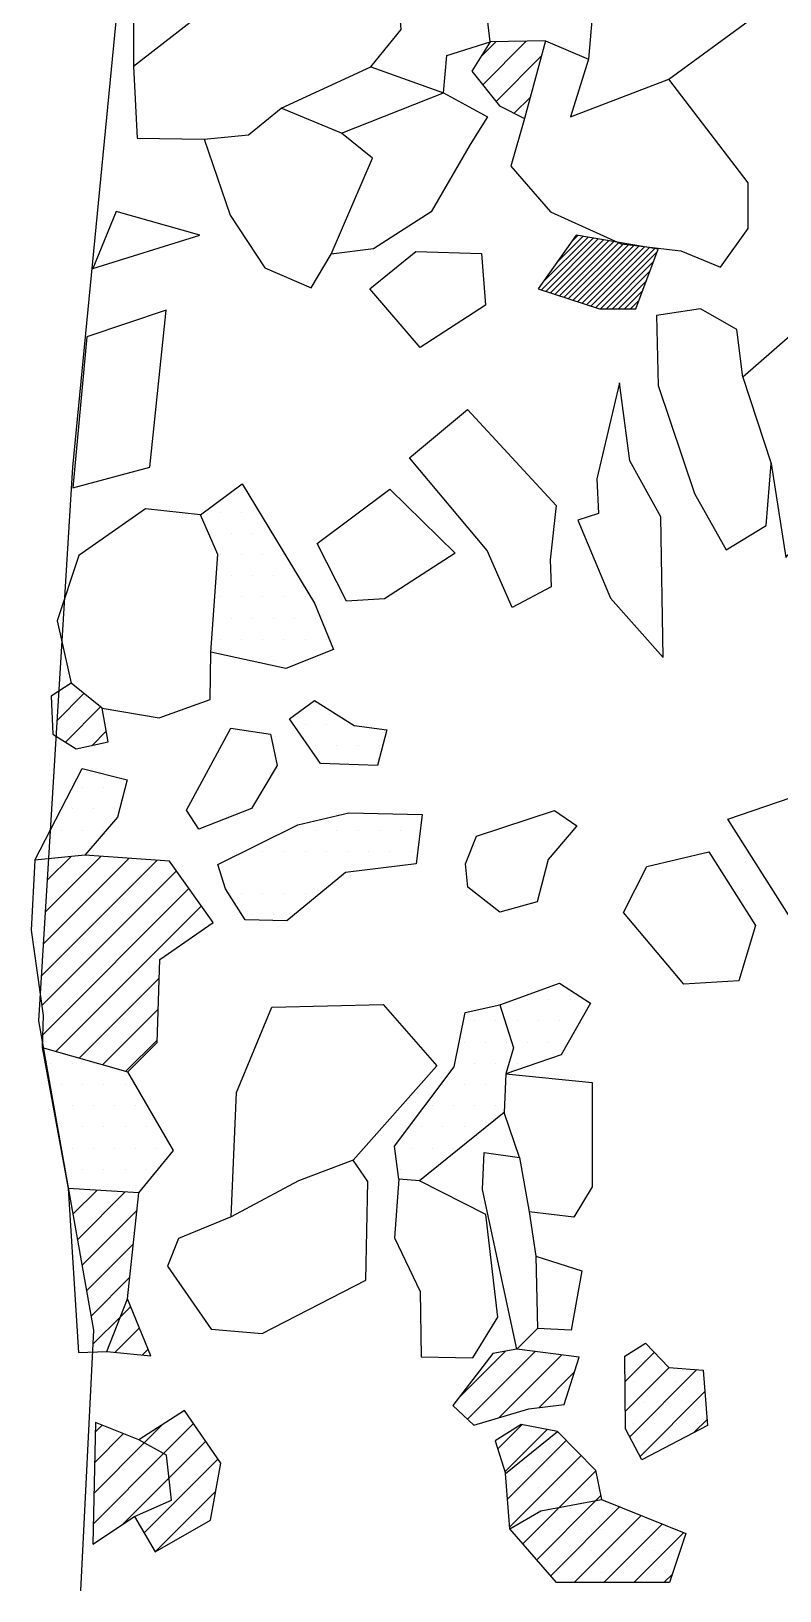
# Model space of a CAD drawing. Header units: metres. Extents: x 3.83 to 5.38, y -19.22 to -15.1.
# Drawn here: x 3.826 to 4.267, y -19.211 to -18.291 of the extents above; entities that cross this region are included whole.
import ezdxf

# ---------------------------------------------------------------- set-up
doc = ezdxf.new("R2010")
doc.units = ezdxf.units.M
doc.header["$LTSCALE"] = 25
doc.header["$MEASUREMENT"] = 0
doc.linetypes.add('STRICHPUNKTX2', pattern=[2, 1, -0.5, 0, -0.5])
doc.layers.get('0').update_dxf_attribs({"linetype": 'CONTINUOUS'})
for name, color, linetype in [('FEUER', 1, 'CONTINUOUS'), ('GRABUNGSGRENZE', 3, 'STRICHPUNKTX2'), ('KNOCHEN', 2, 'CONTINUOUS'), ('KNOCHENSCHRAFF', 2, 'CONTINUOUS'), ('STEINE', 4, 'CONTINUOUS'), ('STEINESCHRAFF', 4, 'CONTINUOUS')]:
    doc.layers.add(name, color=color, linetype=linetype)

# ---------------------------------------------------------------- blocks, each defined once
blk = doc.blocks.new('*X1')
at = {"color": 0}
for p, q in [((448.822, -1818.87), (448.84, -1818.851)), ((449.072, -1818.973), (449.182, -1818.863)), ((449.323, -1819.075), (449.524, -1818.874)), ((449.574, -1819.178), (449.866, -1818.886)), ((449.825, -1819.281), (450.208, -1818.897)), ((450.076, -1819.383), (450.551, -1818.909)), ((450.327, -1819.486), (450.893, -1818.92)), ((450.578, -1819.589), (451.235, -1818.931)), ((450.829, -1819.691), (451.577, -1818.943)), ((451.08, -1819.794), (451.888, -1818.985)), ((451.33, -1819.897), (451.984, -1819.243)), ((451.581, -1819.999), (452.079, -1819.501)), ((451.832, -1820.102), (452.175, -1819.759)), ((446.091, -1820.539), (446.191, -1820.44)), ((446.28, -1820.705), (446.642, -1820.343)), ((446.468, -1820.87), (447.092, -1820.246)), ((446.656, -1821.035), (447.543, -1820.148)), ((446.844, -1821.201), (447.949, -1820.096)), ((447.033, -1821.366), (448.173, -1820.225)), ((447.221, -1821.531), (448.398, -1820.354)), ((447.409, -1821.696), (448.622, -1820.483)), ((447.597, -1821.862), (448.847, -1820.612)), ((452.083, -1820.205), (452.27, -1820.017)), ((452.334, -1820.307), (452.366, -1820.276)), ((447.786, -1822.027), (449.071, -1820.741)), ((447.974, -1822.192), (449.296, -1820.871)), ((448.162, -1822.358), (449.52, -1821)), ((448.351, -1822.523), (449.745, -1821.129)), ((448.539, -1822.688), (449.969, -1821.258)), ((448.727, -1822.854), (450.194, -1821.387)), ((448.915, -1823.019), (450.418, -1821.516)), ((449.104, -1823.184), (450.643, -1821.645)), ((449.292, -1823.349), (450.867, -1821.774)), ((449.552, -1823.443), (451.092, -1821.903)), ((449.829, -1823.519), (451.316, -1822.032)), ((450.107, -1823.595), (451.541, -1822.161)), ((450.384, -1823.671), (451.765, -1822.29)), ((450.661, -1823.748), (451.99, -1822.419)), ((450.939, -1823.824), (452.214, -1822.548)), ((451.216, -1823.9), (452.439, -1822.677)), ((451.493, -1823.976), (452.663, -1822.807)), ((451.771, -1824.053), (452.888, -1822.936)), ((452.048, -1824.129), (453.112, -1823.065)), ((452.325, -1824.205), (453.337, -1823.194)), ((463.195, -1832.074), (464.596, -1830.672)), ((463.357, -1832.265), (464.838, -1830.784)), ((463.425, -1831.49), (464.355, -1830.56)), ((463.721, -1830.841), (464.113, -1830.448)), ((463.519, -1832.457), (465.079, -1830.896)), ((463.681, -1832.648), (465.321, -1831.008)), ((463.843, -1832.84), (465.562, -1831.12)), ((464.005, -1833.032), (465.804, -1831.232)), ((464.167, -1833.223), (466.046, -1831.344)), ((464.388, -1833.356), (466.287, -1831.456)), ((464.806, -1833.291), (466.529, -1831.568)), ((465.225, -1833.225), (466.552, -1831.898)), ((465.644, -1833.16), (466.172, -1832.632)), ((412.689, -1844.396), (415.737, -1841.348)), ((412.758, -1843.973), (415.435, -1841.297)), ((412.956, -1844.483), (416.039, -1841.399)), ((413.222, -1844.57), (416.342, -1841.45)), ((413.489, -1844.656), (416.644, -1841.501)), ((413.626, -1842.751), (415.132, -1841.246)), ((413.756, -1844.743), (416.947, -1841.552)), ((414.023, -1844.83), (417.249, -1841.604)), ((414.29, -1844.916), (417.551, -1841.655)), ((414.495, -1841.529), (414.83, -1841.194)), ((414.557, -1845.003), (417.854, -1841.706)), ((414.824, -1845.089), (418.156, -1841.757)), ((415.091, -1845.176), (418.459, -1841.808)), ((415.358, -1845.263), (418.761, -1841.859)), ((415.625, -1845.349), (419.064, -1841.91)), ((415.891, -1845.436), (419.366, -1841.961)), ((416.172, -1845.509), (419.517, -1842.164)), ((416.526, -1845.509), (419.303, -1842.732)), ((416.879, -1845.509), (419.088, -1843.3)), ((417.232, -1845.509), (418.874, -1843.868)), ((417.586, -1845.51), (418.659, -1844.436)), ((417.939, -1845.51), (418.445, -1845.004)), ((427.459, -1866.042), (431.853, -1861.648)), ((427.547, -1866.308), (432.044, -1861.811)), ((427.635, -1866.573), (432.235, -1861.973)), ((429.613, -1863.535), (431.662, -1861.485)), ((430.597, -1862.197), (431.471, -1861.322)), ((427.771, -1866.791), (432.425, -1862.136)), ((428.187, -1866.728), (432.616, -1862.299)), ((428.603, -1866.665), (432.807, -1862.462)), ((429.02, -1866.602), (432.998, -1862.624)), ((429.436, -1866.54), (433.189, -1862.787)), ((429.853, -1866.477), (433.379, -1862.95)), ((427.37, -1865.777), (429.309, -1863.838)), ((430.269, -1866.414), (433.57, -1863.113)), ((430.685, -1866.351), (433.761, -1863.275)), ((431.37, -1866.02), (433.952, -1863.438)), ((427.282, -1865.512), (427.76, -1865.033)), ((493.464, -1869.333), (493.496, -1869.301)), ((493.573, -1869.578), (493.775, -1869.376)), ((493.682, -1869.823), (494.054, -1869.451)), ((493.79, -1870.068), (494.332, -1869.526)), ((493.899, -1870.313), (494.611, -1869.601)), ((494.007, -1870.558), (494.889, -1869.676)), ((494.188, -1870.731), (495.168, -1869.751)), ((494.421, -1870.851), (495.447, -1869.826)), ((494.655, -1870.971), (495.584, -1870.041)), ((494.889, -1871.091), (495.661, -1870.318)), ((495.122, -1871.211), (495.738, -1870.595)), ((495.356, -1871.331), (495.815, -1870.872)), ((495.589, -1871.451), (495.891, -1871.149)), ((495.823, -1871.571), (495.968, -1871.426)), ((496.693, -1877.418), (496.92, -1877.191)), ((496.742, -1877.722), (497.208, -1877.256)), ((496.791, -1878.027), (497.497, -1877.321)), ((496.841, -1878.331), (497.786, -1877.386)), ((496.89, -1878.635), (498.075, -1877.451)), ((496.939, -1878.94), (498.363, -1877.515)), ((496.988, -1879.244), (498.652, -1877.58)), ((497.038, -1879.548), (498.941, -1877.645)), ((497.087, -1879.853), (499.23, -1877.71)), ((497.136, -1880.157), (499.518, -1877.775)), ((497.185, -1880.461), (499.807, -1877.839)), ((497.235, -1880.765), (500.096, -1877.904)), ((497.284, -1881.07), (500.385, -1877.969)), ((497.522, -1881.185), (500.493, -1878.214)), ((497.909, -1881.151), (500.452, -1878.609)), ((498.297, -1881.118), (500.411, -1879.003)), ((498.684, -1881.084), (500.37, -1879.398)), ((499.071, -1881.05), (500.329, -1879.793)), ((499.458, -1881.017), (500.288, -1880.187)), ((499.846, -1880.983), (500.247, -1880.582))]:
    blk.add_line(p, q, dxfattribs=at)
blk = doc.blocks.new('*X4')
at = {"color": 0}
for p, q in [((409.122, -1830.639), (409.995, -1829.766)), ((409.227, -1832.301), (411.789, -1829.739)), ((410.012, -1833.284), (412.678, -1830.618)), ((411.078, -1833.986), (412.033, -1833.031)), ((384.132, -1869.771), (385.701, -1868.202)), ((384.612, -1871.059), (386.68, -1868.991)), ((386.185, -1871.253), (387.014, -1870.424)), ((383.205, -1884.84), (390.017, -1878.028)), ((383.321, -1882.956), (388.368, -1877.909)), ((383.437, -1881.072), (386.72, -1877.79)), ((383.553, -1879.189), (384.939, -1877.803)), ((383.214, -1886.599), (391.153, -1878.66)), ((383.266, -1888.315), (391.891, -1879.689)), ((384.048, -1889.301), (392.63, -1880.718)), ((385.425, -1889.691), (390.138, -1884.978)), ((386.802, -1890.082), (390.08, -1886.804)), ((388.18, -1890.472), (390.022, -1888.63)), ((384.804, -1897.384), (384.811, -1897.376)), ((385.071, -1898.884), (386.476, -1897.479)), ((385.338, -1900.385), (388.141, -1897.581)), ((385.605, -1901.885), (388.833, -1898.658)), ((385.872, -1903.386), (388.623, -1900.636)), ((386.14, -1904.886), (388.412, -1902.614)), ((387.87, -1904.924), (388.457, -1904.337)), ((386.248, -1906.546), (387.87, -1904.924)), ((387.517, -1907.044), (388.97, -1905.592)), ((389.126, -1907.203), (389.482, -1906.847)), ((407.779, -1909.764), (410.561, -1906.982)), ((408.322, -1910.988), (412.314, -1906.997)), ((417.619, -1908.762), (419.338, -1907.043)), ((410.179, -1910.899), (413.884, -1907.194)), ((417.639, -1910.51), (420.212, -1907.937)), ((412.543, -1910.303), (414.626, -1908.22)), ((417.898, -1912.019), (421.855, -1908.062)), ((418.508, -1913.177), (422.333, -1909.351)), ((386.375, -1911.722), (386.77, -1911.327)), ((389.257, -1912.376), (390.343, -1911.29)), ((390.388, -1913.013), (392.164, -1911.237)), ((410.112, -1912.734), (411.544, -1911.302)), ((410.535, -1914.078), (413.028, -1911.585)), ((421.677, -1911.776), (422.46, -1910.992)), ((386.296, -1915.336), (389.257, -1912.376)), ((386.336, -1913.529), (388.032, -1911.832)), ((390.715, -1914.453), (392.884, -1912.284)), ((410.688, -1915.694), (414.148, -1912.233)), ((386.256, -1917.144), (390.388, -1913.013)), ((389.242, -1917.694), (393.604, -1913.332)), ((410.815, -1917.334), (415.022, -1913.127)), ((387.982, -1917.186), (390.715, -1914.453)), ((413.732, -1916.185), (415.877, -1914.04)), ((389.894, -1918.81), (393.464, -1915.239)), ((411.587, -1918.33), (413.732, -1916.185)), ((412.41, -1919.275), (415.901, -1915.784)), ((413.232, -1920.22), (417.299, -1916.154)), ((415.901, -1915.784), (416.178, -1915.507)), ((414.609, -1920.611), (418.563, -1916.657)), ((416.375, -1920.612), (419.827, -1917.161)), ((418.142, -1920.614), (421.09, -1917.665)), ((419.909, -1920.615), (420.409, -1920.115))]:
    blk.add_line(p, q, dxfattribs=at)
blk = doc.blocks.new('*X6')
at = {"color": 0}
for p, q in [((393.75, -1857.5), (393.75, -1857.5)), ((395, -1857.5), (395, -1857.5)), ((393.125, -1858.75), (393.125, -1858.75)), ((394.375, -1858.75), (394.375, -1858.75)), ((395.625, -1858.75), (395.625, -1858.75)), ((393.75, -1860), (393.75, -1860)), ((395, -1860), (395, -1860)), ((396.25, -1860), (396.25, -1860)), ((397.5, -1860), (397.5, -1860)), ((394.375, -1861.25), (394.375, -1861.25)), ((395.625, -1861.25), (395.625, -1861.25)), ((396.875, -1861.25), (396.875, -1861.25)), ((398.125, -1861.25), (398.125, -1861.25)), ((393.75, -1862.5), (393.75, -1862.5)), ((395, -1862.5), (395, -1862.5)), ((396.25, -1862.5), (396.25, -1862.5)), ((397.5, -1862.5), (397.5, -1862.5)), ((398.75, -1862.5), (398.75, -1862.5)), ((394.375, -1863.75), (394.375, -1863.75)), ((395.625, -1863.75), (395.625, -1863.75)), ((396.875, -1863.75), (396.875, -1863.75)), ((398.125, -1863.75), (398.125, -1863.75)), ((399.375, -1863.75), (399.375, -1863.75)), ((393.75, -1865), (393.75, -1865)), ((395, -1865), (395, -1865)), ((396.25, -1865), (396.25, -1865)), ((397.5, -1865), (397.5, -1865)), ((398.75, -1865), (398.75, -1865)), ((400, -1865), (400, -1865)), ((395.625, -1866.25), (395.625, -1866.25)), ((396.875, -1866.25), (396.875, -1866.25)), ((398.125, -1866.25), (398.125, -1866.25)), ((399.375, -1868.75), (399.375, -1868.75)), ((398.75, -1870), (398.75, -1870)), ((400, -1870), (400, -1870)), ((401.25, -1870), (401.25, -1870)), ((399.375, -1871.25), (399.375, -1871.25)), ((400.625, -1871.25), (400.625, -1871.25)), ((401.875, -1871.25), (401.875, -1871.25)), ((403.125, -1871.25), (403.125, -1871.25)), ((385.625, -1873.75), (385.625, -1873.75)), ((386.875, -1873.75), (386.875, -1873.75)), ((388.125, -1873.75), (388.125, -1873.75)), ((385, -1875), (385, -1875)), ((386.25, -1875), (386.25, -1875)), ((387.5, -1875), (387.5, -1875)), ((384.375, -1876.25), (384.375, -1876.25)), ((385.625, -1876.25), (385.625, -1876.25)), ((386.875, -1876.25), (386.875, -1876.25)), ((398.125, -1876.25), (398.125, -1876.25)), ((399.375, -1876.25), (399.375, -1876.25)), ((400.625, -1876.25), (400.625, -1876.25)), ((401.875, -1876.25), (401.875, -1876.25)), ((403.125, -1876.25), (403.125, -1876.25)), ((404.375, -1876.25), (404.375, -1876.25)), ((383.75, -1877.5), (383.75, -1877.5)), ((385, -1877.5), (385, -1877.5)), ((396.25, -1877.5), (396.25, -1877.5)), ((397.5, -1877.5), (397.5, -1877.5)), ((398.75, -1877.5), (398.75, -1877.5)), ((400, -1877.5), (400, -1877.5)), ((401.25, -1877.5), (401.25, -1877.5)), ((402.5, -1877.5), (402.5, -1877.5)), ((403.75, -1877.5), (403.75, -1877.5)), ((405, -1877.5), (405, -1877.5)), ((395, -1880), (395, -1880)), ((396.25, -1880), (396.25, -1880)), ((397.5, -1880), (397.5, -1880)), ((398.75, -1880), (398.75, -1880)), ((395.625, -1881.25), (395.625, -1881.25)), ((396.875, -1881.25), (396.875, -1881.25)), ((411.875, -1886.25), (411.875, -1886.25)), ((413.125, -1886.25), (413.125, -1886.25)), ((414.375, -1886.25), (414.375, -1886.25)), ((408.75, -1887.5), (408.75, -1887.5)), ((410, -1887.5), (410, -1887.5)), ((411.25, -1887.5), (411.25, -1887.5)), ((412.5, -1887.5), (412.5, -1887.5)), ((413.75, -1887.5), (413.75, -1887.5)), ((408.125, -1888.75), (408.125, -1888.75)), ((409.375, -1888.75), (409.375, -1888.75)), ((410.625, -1888.75), (410.625, -1888.75)), ((411.875, -1888.75), (411.875, -1888.75)), ((413.125, -1888.75), (413.125, -1888.75)), ((383.75, -1890), (383.75, -1890)), ((385, -1890), (385, -1890)), ((386.25, -1890), (386.25, -1890)), ((408.75, -1890), (408.75, -1890)), ((410, -1890), (410, -1890)), ((411.25, -1890), (411.25, -1890)), ((384.375, -1891.25), (384.375, -1891.25)), ((385.625, -1891.25), (385.625, -1891.25)), ((386.875, -1891.25), (386.875, -1891.25)), ((388.125, -1891.25), (388.125, -1891.25)), ((406.875, -1891.25), (406.875, -1891.25)), ((408.125, -1891.25), (408.125, -1891.25)), ((409.375, -1891.25), (409.375, -1891.25)), ((385, -1892.5), (385, -1892.5)), ((386.25, -1892.5), (386.25, -1892.5)), ((387.5, -1892.5), (387.5, -1892.5)), ((388.75, -1892.5), (388.75, -1892.5)), ((406.25, -1892.5), (406.25, -1892.5)), ((407.5, -1892.5), (407.5, -1892.5)), ((408.75, -1892.5), (408.75, -1892.5)), ((410, -1892.5), (410, -1892.5)), ((384.375, -1893.75), (384.375, -1893.75)), ((385.625, -1893.75), (385.625, -1893.75)), ((386.875, -1893.75), (386.875, -1893.75)), ((388.125, -1893.75), (388.125, -1893.75)), ((389.375, -1893.75), (389.375, -1893.75)), ((405.625, -1893.75), (405.625, -1893.75)), ((406.875, -1893.75), (406.875, -1893.75)), ((408.125, -1893.75), (408.125, -1893.75)), ((409.375, -1893.75), (409.375, -1893.75)), ((385, -1895), (385, -1895)), ((386.25, -1895), (386.25, -1895)), ((387.5, -1895), (387.5, -1895)), ((388.75, -1895), (388.75, -1895)), ((390, -1895), (390, -1895)), ((405, -1895), (405, -1895)), ((406.25, -1895), (406.25, -1895)), ((407.5, -1895), (407.5, -1895)), ((385.625, -1896.25), (385.625, -1896.25)), ((386.875, -1896.25), (386.875, -1896.25)), ((388.125, -1896.25), (388.125, -1896.25)), ((389.375, -1896.25), (389.375, -1896.25)), ((404.375, -1896.25), (404.375, -1896.25)), ((405.625, -1896.25), (405.625, -1896.25)), ((387.5, -1897.5), (387.5, -1897.5)), ((388.75, -1897.5), (388.75, -1897.5)), ((418.75, -1907.5), (418.75, -1907.5)), ((418.125, -1908.75), (418.125, -1908.75)), ((419.375, -1908.75), (419.375, -1908.75)), ((420.625, -1908.75), (420.625, -1908.75)), ((421.875, -1908.75), (421.875, -1908.75)), ((418.75, -1910), (418.75, -1910)), ((420, -1910), (420, -1910)), ((421.25, -1910), (421.25, -1910)), ((418.125, -1911.25), (418.125, -1911.25)), ((419.375, -1911.25), (419.375, -1911.25)), ((420.625, -1911.25), (420.625, -1911.25)), ((421.875, -1911.25), (421.875, -1911.25)), ((413.75, -1912.5), (413.75, -1912.5)), ((418.75, -1912.5), (418.75, -1912.5)), ((420, -1912.5), (420, -1912.5)), ((411.875, -1913.75), (411.875, -1913.75)), ((413.125, -1913.75), (413.125, -1913.75)), ((414.375, -1913.75), (414.375, -1913.75)), ((415.625, -1913.75), (415.625, -1913.75)), ((411.25, -1915), (411.25, -1915)), ((412.5, -1915), (412.5, -1915)), ((413.75, -1915), (413.75, -1915)), ((415, -1915), (415, -1915)), ((411.875, -1916.25), (411.875, -1916.25)), ((413.125, -1916.25), (413.125, -1916.25)), ((414.375, -1916.25), (414.375, -1916.25)), ((415.625, -1916.25), (415.625, -1916.25)), ((416.875, -1916.25), (416.875, -1916.25)), ((411.25, -1917.5), (411.25, -1917.5)), ((412.5, -1917.5), (412.5, -1917.5)), ((413.75, -1917.5), (413.75, -1917.5)), ((415, -1917.5), (415, -1917.5)), ((416.25, -1917.5), (416.25, -1917.5)), ((417.5, -1917.5), (417.5, -1917.5)), ((418.75, -1917.5), (418.75, -1917.5)), ((420, -1917.5), (420, -1917.5)), ((413.125, -1918.75), (413.125, -1918.75)), ((414.375, -1918.75), (414.375, -1918.75)), ((415.625, -1918.75), (415.625, -1918.75)), ((416.875, -1918.75), (416.875, -1918.75)), ((418.125, -1918.75), (418.125, -1918.75)), ((419.375, -1918.75), (419.375, -1918.75)), ((420.625, -1918.75), (420.625, -1918.75)), ((413.75, -1920), (413.75, -1920)), ((415, -1920), (415, -1920)), ((416.25, -1920), (416.25, -1920)), ((417.5, -1920), (417.5, -1920)), ((418.75, -1920), (418.75, -1920)), ((420, -1920), (420, -1920))]:
    blk.add_line(p, q, dxfattribs=at)

msp = doc.modelspace()

# ---------------------------------------------------------------- linework, layer by layer
at = {"layer": 'GRABUNGSGRENZE', "flags": 128}
msp.add_lwpolyline([(3.85515, -19.21102), (3.86289, -19.05725), (3.83042, -18.87494), (3.85049, -18.54857), (3.88586, -18.18504), (3.85747, -18.0007), (3.88313, -17.68605), (3.85288, -17.22675), (3.85998, -16.48641), (3.83114, -15.42782), (3.8455, -15.271), (4.72799, -15.13664), (5.31712, -15.11666), (5.34204, -15.9395), (5.29941, -16.51281), (5.33496, -16.64929), (5.14062, -17.17209), (5.04759, -17.73874), (5.12377, -18.03361), (5.08935, -18.49897), (5.13767, -18.582), (5.33318, -18.60758), (5.38045, -18.73644), (5.35672, -19.19825)], dxfattribs=at)
at = {"layer": 'KNOCHEN'}
msp.add_lwpolyline([(4.12501, -18.44335), (4.16115, -18.45509), (4.18254, -18.4551), (4.1958, -18.41998), (4.14743, -18.4118), (4.12501, -18.44335)], dxfattribs=at)
at = {"layer": 'STEINE'}
for points in [[(4.12918, -18.29722), (4.15463, -18.30793), (4.14391, -18.34204), (4.20197, -18.31967), (4.25088, -18.28406), (4.312, -18.24642), (4.24889, -18.21329), (4.21276, -18.17253), (4.2031, -18.16132), (4.1715, -18.20152), (4.15976, -18.24836), (4.15463, -18.30793)], [(4.02631, -18.31243), (4.06907, -18.32773), (4.07112, -18.30584), (4.09659, -18.29771), (4.09254, -18.26257), (4.07067, -18.21877), (4.05184, -18.21367), (4.04419, -18.21926), (4.0391, -18.22639)], [(3.8883, -18.3546), (3.92801, -18.35514), (3.95398, -18.35261), (3.97334, -18.33684), (4.02631, -18.31243), (4.04415, -18.29055), (4.0391, -18.22639), (4.01619, -18.2167), (3.98462, -18.2233), (3.92755, -18.28029), (3.88629, -18.31234), (3.8883, -18.3546)], [(3.88631, -18.28179), (3.88629, -18.31234)], [(4.12918, -18.29722), (4.09659, -18.29771), (4.08588, -18.31501), (4.10216, -18.33539), (4.11693, -18.34304)], [(4.12918, -18.29722), (4.11693, -18.34304), (4.10876, -18.37104), (4.13217, -18.39804), (4.17391, -18.41691), (4.20904, -18.421), (4.23245, -18.43069), (4.24876, -18.40779), (4.24878, -18.3808), (4.20197, -18.31967)], [(4.00897, -18.35163), (4.06907, -18.32773), (4.09503, -18.34201), (4.08484, -18.35829), (4.0619, -18.39799), (4.02777, -18.41987), (4.00282, -18.42291)], [(3.92801, -18.35514), (3.94326, -18.39995), (3.96361, -18.43103), (3.99109, -18.44276), (4.00282, -18.42291), (4.0273, -18.3664), (4.00897, -18.35163), (3.97334, -18.33684)], [(3.86228, -18.43147), (3.92543, -18.41165), (3.87605, -18.39787), (3.86228, -18.43147)], [(4.02572, -18.44329), (4.05272, -18.42141), (4.09142, -18.42245), (4.09394, -18.45301), (4.05523, -18.47793), (4.02572, -18.44329)], [(4.24565, -18.49537), (4.26242, -18.5463), (4.27104, -18.6018), (4.31537, -18.55091), (4.37243, -18.50258), (4.42897, -18.46901), (4.41472, -18.46289), (4.40811, -18.43997), (4.38927, -18.44098), (4.38671, -18.46593), (4.37246, -18.44759), (4.30118, -18.44703), (4.24565, -18.49537)], [(4.24565, -18.49537), (4.2421, -18.46736), (4.22073, -18.45513), (4.19475, -18.45918), (4.19575, -18.50043), (4.21709, -18.56409), (4.23591, -18.5972), (4.25934, -18.58295), (4.26242, -18.5463)], [(3.85048, -18.56079), (3.89581, -18.5486), (3.90554, -18.45594), (3.85869, -18.47169), (3.85048, -18.56079)], [(4.14834, -18.57983), (4.16766, -18.62567), (4.1987, -18.66082), (4.19722, -18.57782), (4.17891, -18.54471), (4.17283, -18.49888), (4.15956, -18.55539), (4.16056, -18.57576), (4.14834, -18.57983)], [(4.10961, -18.63123), (4.09487, -18.59761), (4.04908, -18.5431), (4.08321, -18.51461), (4.13562, -18.57116), (4.13203, -18.60324), (4.13253, -18.61902), (4.10961, -18.63123)], [(3.92583, -18.57663), (3.95029, -18.55831), (3.99301, -18.62861), (4.00419, -18.65611), (3.97618, -18.66729), (3.93189, -18.65759)], [(4.01185, -18.6276), (3.99456, -18.59347), (4.03735, -18.56142), (4.07603, -18.59913), (4.03426, -18.62609), (4.01185, -18.6276)], [(3.86771, -18.69064), (3.90131, -18.69627), (3.93136, -18.68559), (3.93189, -18.65759), (3.936, -18.60006), (3.92583, -18.57663), (3.89325, -18.57304), (3.85402, -18.60051), (3.84127, -18.6392), (3.84939, -18.67587)], [(3.83868, -18.7059), (3.85242, -18.71457), (3.87126, -18.71051), (3.86771, -18.69064), (3.84939, -18.67587), (3.83768, -18.6835), (3.83868, -18.7059)], [(3.9782, -18.69683), (3.99297, -18.68614), (4.01639, -18.70093), (4.03573, -18.70348), (4.03012, -18.72436), (3.99651, -18.72332), (3.9782, -18.69683)], [(3.91757, -18.75076), (3.94357, -18.70241), (3.96699, -18.70598), (3.97105, -18.72432), (3.95576, -18.74977), (3.92469, -18.76197), (3.91757, -18.75076)], [(3.82794, -18.78023), (3.85598, -18.72628), (3.88245, -18.73292), (3.87684, -18.75481), (3.85747, -18.7772)], [(4.27395, -18.81464), (4.23682, -18.75606), (4.28164, -18.74081), (4.32899, -18.74288), (4.32489, -18.7882), (4.27395, -18.81464)], [(3.93588, -18.78285), (3.98325, -18.75946), (4.0133, -18.75235), (4.05658, -18.7534), (4.05299, -18.78242), (4.01124, -18.78748), (3.97659, -18.81597), (3.95215, -18.81545), (3.94046, -18.79711), (3.93588, -18.78285)], [(4.08202, -18.78244), (4.08865, -18.76615), (4.13448, -18.7509), (4.14771, -18.76008), (4.1309, -18.77992), (4.12426, -18.80487), (4.10236, -18.81096), (4.08353, -18.79619), (4.08202, -18.78244)], [(4.21079, -18.8533), (4.17518, -18.81101), (4.18894, -18.78403), (4.22561, -18.7754), (4.25308, -18.8187), (4.24338, -18.85128), (4.21079, -18.8533)], [(3.83245, -18.89073), (3.88285, -18.90502), (3.90017, -18.88772), (3.90173, -18.83884), (3.93331, -18.81696), (3.90737, -18.7808), (3.85747, -18.7772), (3.82794, -18.78023), (3.82587, -18.82148), (3.83297, -18.87189), (3.83245, -18.89073), (3.84767, -18.97373)], [(4.10233, -18.86545), (4.13747, -18.85274), (4.15579, -18.86446), (4.13846, -18.895), (4.10587, -18.90618)], [(3.96791, -18.86689), (4.03359, -18.8654), (4.06514, -18.90157), (4.01571, -18.95704), (3.98362, -18.96924), (3.94389, -18.9906), (3.947, -18.91728), (3.96791, -18.86689)], [(4.04269, -18.96826), (4.04016, -18.94891), (4.07532, -18.90209), (4.08196, -18.87001), (4.10233, -18.86545), (4.11046, -18.89091), (4.10587, -18.90618), (4.10483, -18.92909), (4.05491, -18.96929), (4.04269, -18.96826)], [(3.88942, -18.97631), (3.9098, -18.95137), (3.88285, -18.90502)], [(4.10587, -18.90618), (4.15678, -18.91131), (4.15674, -18.97292), (4.14604, -18.99073), (4.11956, -18.98766)], [(4.11398, -18.95558), (4.10483, -18.92909)], [(3.94389, -18.9906), (3.91283, -19.00331), (3.9062, -19.0196), (3.93214, -19.05679), (3.96218, -19.05935), (4.0233, -19.02782), (4.02436, -18.96978), (4.01571, -18.95704)], [(4.11238, -19.06861), (4.09207, -18.9744), (4.09311, -18.95251), (4.11398, -18.95558), (4.11956, -18.98766), (4.12362, -19.01363), (4.12461, -19.0564), (4.11238, -19.06861)], [(4.04269, -18.96826), (4.04012, -19.00288), (4.05537, -19.03446), (4.05586, -19.07316), (4.08641, -19.07369), (4.10119, -19.04977), (4.0941, -18.98917), (4.05491, -18.96929)], [(3.87052, -19.06998), (3.88276, -19.03893), (3.88942, -18.97631), (3.84767, -18.97373), (3.85372, -19.07048)], [(4.12362, -19.01363), (4.1506, -19.0223), (4.14447, -19.05743), (4.12461, -19.0564)], [(3.85372, -19.07048), (3.87052, -19.06998), (3.89649, -19.07255), (3.88276, -19.03893)], [(4.09812, -19.07115), (4.07468, -19.10169), (4.08689, -19.1134), (4.11949, -19.10375), (4.14036, -19.10122), (4.14904, -19.07322), (4.11238, -19.06861), (4.09812, -19.07115)], [(4.18617, -19.13384), (4.17651, -19.1155), (4.17602, -19.07273), (4.18825, -19.0651), (4.20199, -19.07936), (4.22235, -19.08091), (4.22488, -19.11349), (4.18617, -19.13384)], [(3.88675, -19.16725), (3.89896, -19.18813), (3.93156, -19.16931), (3.93769, -19.13571), (3.91632, -19.10464), (3.88933, -19.12193)], [(3.8623, -19.18352), (3.88675, -19.16725), (3.90865, -19.15759), (3.90561, -19.13111), (3.88933, -19.12193), (3.86387, -19.11173), (3.8623, -19.18352)], [(4.13628, -19.117), (4.1149, -19.11291), (4.09962, -19.12258), (4.10571, -19.14193)], [(4.10824, -19.17452), (4.10571, -19.14193), (4.13628, -19.117), (4.15867, -19.13993), (4.16222, -19.15724)], [(4.13571, -19.20611), (4.10824, -19.17452), (4.12658, -19.16384), (4.16222, -19.15724), (4.21211, -19.17713), (4.20242, -19.20615), (4.13571, -19.20611)]]:
    msp.add_lwpolyline(points, dxfattribs=at)

# ---------------------------------------------------------------- block references
at = {"layer": 'FEUER', "xscale": 0.01, "yscale": 0.01, "zscale": 0.01}
msp.add_blockref('*X4', (0, 0), dxfattribs=at)
at = {"layer": 'KNOCHENSCHRAFF', "xscale": 0.01, "yscale": 0.01, "zscale": 0.01}
msp.add_blockref('*X1', (0, 0), dxfattribs=at)
at = {"layer": 'STEINESCHRAFF', "xscale": 0.01, "yscale": 0.01, "zscale": 0.01}
msp.add_blockref('*X6', (0, 0), dxfattribs=at)

doc.saveas('drawing.dxf')
